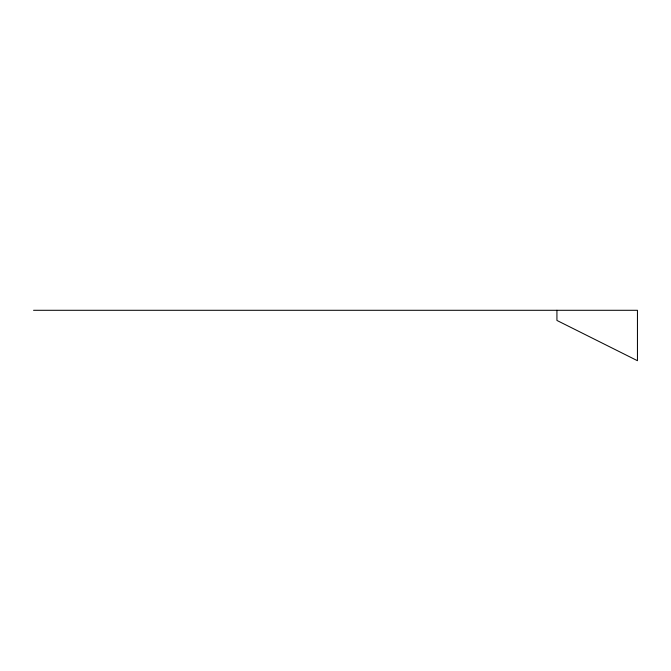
<?xml version="1.0" encoding="UTF-8"?>
<svg xmlns="http://www.w3.org/2000/svg" width="671" height="671" viewBox="0 0 671 671"><rect width="100%" height="100%" fill="white"/><g stroke="black" fill="none" stroke-linecap="round" stroke-linejoin="round"><path stroke-width="1.01" d="M33.55 310.296L637.45 310.296L637.45 360.704L556.93 320.444L556.93 310.296"/></g></svg>
